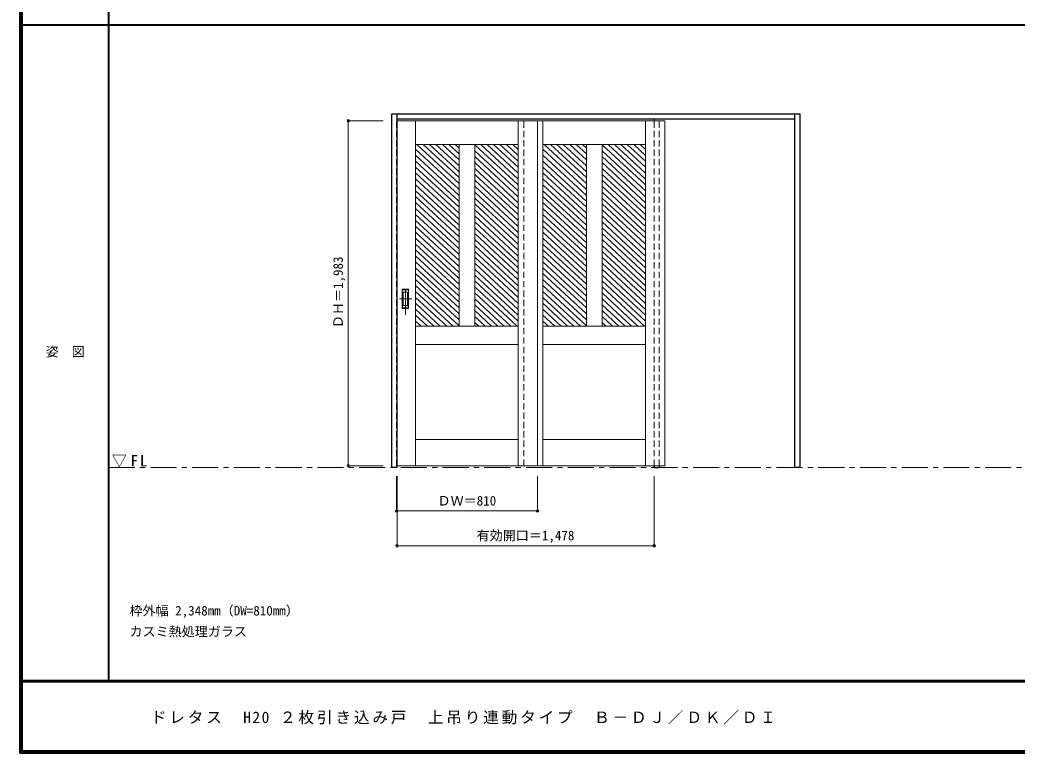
# Model space of a CAD drawing. Units: millimetres, scale not verified. Extents: x -6000 to 5700, y -4307 to 4260.
# Drawn here: x -6000 to -267, y -4205 to 12 of the extents above; entities that cross this region are included whole.
import ezdxf
from ezdxf.enums import TextEntityAlignment as Align

# ---------------------------------------------------------------- set-up
doc = ezdxf.new("R2010")
doc.units = ezdxf.units.MM
doc.header["$LTSCALE"] = 30
doc.header["$PDMODE"] = 32
doc.header["$PDSIZE"] = 15
doc.linetypes.add('CHAIN1', pattern=[8, 5, -1, 1, -1])
doc.linetypes.add('DASHED1', pattern=[1.8, 1.2, -0.6])
for name, color, linetype, lineweight in [('0-1_通り芯', 7, 'CHAIN1', 18), ('0-2_扉', 7, 'Continuous', 18), ('0-4_枠', 3, 'Continuous', 25), ('0-6_引手', 7, 'Continuous', 18), ('0-B_寸法', 7, 'Continuous', 9), ('0-C_ハッチ', 4, 'Continuous', 9), ('F-1_枠', 6, 'Continuous', 40)]:
    doc.layers.add(name, color=color, linetype=linetype, lineweight=lineweight)
doc.layers.add('0-A_文字', color=7, linetype='Continuous')
doc.layers.add('F-A_文字', color=7, linetype='Continuous')
doc.styles.add('ＭＳ ゴシック', font='')
doc.styles.get('ＭＳ ゴシック').set_extended_font_data('MS Gothic')

msp = doc.modelspace()

# ---------------------------------------------------------------- linework, layer by layer
at = {"layer": '0-1_通り芯'}
msp.add_line((-5490, -2562.5), (100, -2562.5), dxfattribs=at)
at = {"layer": '0-2_扉', "color": 4, "linetype": 'DASHED1', "lineweight": 9}
for p, q in [((-3835, -569), (-3832, -569)), ((-3835, -2552), (-3835, -569)), ((-3103, -2552), (-3103, -569)), ((-3835, -2552), (-3832, -2552))]:
    msp.add_line(p, q, dxfattribs=at)
at = {"layer": '0-2_扉'}
for p, q in [((-3025, -569), (-3832, -569)), ((-3725, -569), (-3725, -2552)), ((-3135, -569), (-3135, -2552)), ((-2293, -569), (-3100, -569)), ((-3025, -569), (-3025, -2552)), ((-2993, -569), (-2993, -2552)), ((-2403, -569), (-2403, -2552)), ((-2293, -569), (-2293, -2552)), ((-3135, -704), (-3725, -704)), ((-3475, -704), (-3475, -1749)), ((-3385, -704), (-3385, -1749)), ((-2403, -704), (-2993, -704)), ((-2743, -704), (-2743, -1749)), ((-2653, -704), (-2653, -1749)), ((-3725, -1749), (-3135, -1749)), ((-2993, -1749), (-2403, -1749)), ((-3135, -1854), (-3725, -1854)), ((-2403, -1854), (-2993, -1854)), ((-3135, -2402), (-3725, -2402)), ((-2403, -2402), (-2993, -2402)), ((-3025, -2552), (-3832, -2552)), ((-2293, -2552), (-3100, -2552))]:
    msp.add_line(p, q, dxfattribs=at)
at = {"layer": '0-4_枠'}
for p, q in [((-3862, -527.5), (-1514, -527.5)), ((-3832, -2562.5), (-3832, -527.5)), ((-3832, -557.5), (-1544, -557.5)), ((-1544, -2562.5), (-1544, -527.5)), ((-1514, -2562.5), (-1514, -527.5)), ((-2354, -2552), (-2354, -2562.5)), ((-2354, -2562.5), (-2324, -2562.5)), ((-2324, -2552), (-2324, -2562.5)), ((-1514, -2562.5), (-1544, -2562.5))]:
    msp.add_line(p, q, dxfattribs=at)
at = {"layer": '0-4_枠', "color": 4, "linetype": 'DASHED1', "lineweight": 9}
for p, q in [((-3103, -2552), (-3103, -569)), ((-3103, -2552), (-3103, -569)), ((-2354, -570.47), (-2354, -557.5)), ((-2354, -2552), (-2354, -570.47)), ((-2324, -2552), (-2324, -557.5))]:
    msp.add_line(p, q, dxfattribs=at)
at = {"layer": '0-4_枠'}
msp.add_lwpolyline([(-3832, -2562.5), (-3862, -2562.5), (-3862, -527.5)], dxfattribs=at)
at = {"layer": '0-6_引手'}
for p, q in [((-3803, -1537.1), (-3765, -1537.1)), ((-3803, -1647.1), (-3803, -1537.1)), ((-3765, -1647.1), (-3765, -1537.1)), ((-3796.5, -1553.1), (-3771.5, -1553.1)), ((-3796.5, -1631.1), (-3796.5, -1553.1)), ((-3771.5, -1631.1), (-3771.5, -1553.1)), ((-3803, -1647.1), (-3765, -1647.1)), ((-3796.5, -1631.1), (-3771.5, -1631.1))]:
    msp.add_line(p, q, dxfattribs=at)
at = {"layer": '0-6_引手', "linetype": 'CHAIN1'}
for p, q in [((-3784, -1684.33), (-3784, -1513.48)), ((-3745.93, -1592.1), (-3818.44, -1592.1))]:
    msp.add_line(p, q, dxfattribs=at)
at = {"layer": '0-6_引手', "linetype": 'DASHED1'}
for p, q in [((-3768, -1643.1), (-3768, -1541.1)), ((-3800, -1643.1), (-3768, -1643.1))]:
    msp.add_line(p, q, dxfattribs=at)
msp.add_lwpolyline([(-3800, -1643.1), (-3800, -1541.1), (-3768, -1541.1)], dxfattribs=at)
at = {"layer": '0-B_寸法', "color": 4}
for p, q in [((-4112, -569), (-4112, -2552)), ((-4112, -569), (-3912, -569)), ((-4112, -2552), (-3912, -2552)), ((-3835, -2812.5), (-3835, -2612.5)), ((-3832, -3012.5), (-3832, -2612.5)), ((-3025, -2812.5), (-3025, -2612.5)), ((-2354, -3012.5), (-2354, -2612.5)), ((-3025, -2812.5), (-3835, -2812.5)), ((-3832, -3012.5), (-2354, -3012.5))]:
    msp.add_line(p, q, dxfattribs=at)
at = {"layer": '0-B_寸法'}
for p in [(-4112, -569), (-4112, -2552), (-3835, -2812.5), (-3025, -2812.5), (-3832, -3012.5), (-2354, -3012.5)]:
    msp.add_point(p, dxfattribs=at)
at = {"layer": '0-C_ハッチ'}
for p, q in [((-3725, -731.87), (-3475, -963.35)), ((-3718.3, -704), (-3475, -929.28)), ((-3681.5, -704), (-3475, -895.21)), ((-3644.71, -704), (-3475, -861.13)), ((-3607.91, -704), (-3475, -827.06)), ((-3571.11, -704), (-3475, -792.99)), ((-3534.32, -704), (-3475, -758.92)), ((-3497.52, -704), (-3475, -724.85)), ((-3387.13, -704), (-3135, -937.45)), ((-3385, -740.04), (-3135, -971.52)), ((-3350.33, -704), (-3135, -903.38)), ((-3313.53, -704), (-3135, -869.31)), ((-3276.74, -704), (-3135, -835.24)), ((-3239.94, -704), (-3135, -801.17)), ((-3203.14, -704), (-3135, -767.1)), ((-3166.35, -704), (-3135, -733.03)), ((-2993, -731.87), (-2743, -963.35)), ((-2986.3, -704), (-2743, -929.28)), ((-2949.5, -704), (-2743, -895.21)), ((-2912.71, -704), (-2743, -861.13)), ((-2875.91, -704), (-2743, -827.06)), ((-2839.11, -704), (-2743, -792.99)), ((-2802.32, -704), (-2743, -758.92)), ((-2765.52, -704), (-2743, -724.85)), ((-2655.13, -704), (-2403, -937.45)), ((-2653, -740.04), (-2403, -971.52)), ((-2618.33, -704), (-2403, -903.38)), ((-2581.53, -704), (-2403, -869.31)), ((-2544.74, -704), (-2403, -835.24)), ((-2507.94, -704), (-2403, -801.17)), ((-2471.14, -704), (-2403, -767.1)), ((-2434.35, -704), (-2403, -733.03)), ((-3725, -765.94), (-3475, -997.42)), ((-3725, -800.01), (-3475, -1031.49)), ((-3385, -774.11), (-3135, -1005.59)), ((-2993, -765.94), (-2743, -997.42)), ((-2993, -800.01), (-2743, -1031.49)), ((-2653, -774.11), (-2403, -1005.59)), ((-3725, -834.08), (-3475, -1065.56)), ((-3385, -808.18), (-3135, -1039.66)), ((-3385, -842.25), (-3135, -1073.74)), ((-2993, -834.08), (-2743, -1065.56)), ((-2653, -808.18), (-2403, -1039.66)), ((-2653, -842.25), (-2403, -1073.74)), ((-3725, -868.15), (-3475, -1099.63)), ((-3725, -902.22), (-3475, -1133.7)), ((-3385, -876.33), (-3135, -1107.81)), ((-3385, -910.4), (-3135, -1141.88)), ((-2993, -868.15), (-2743, -1099.63)), ((-2993, -902.22), (-2743, -1133.7)), ((-2653, -876.33), (-2403, -1107.81)), ((-2653, -910.4), (-2403, -1141.88)), ((-3725, -936.29), (-3475, -1167.77)), ((-3725, -970.36), (-3475, -1201.84)), ((-3385, -944.47), (-3135, -1175.95)), ((-2993, -936.29), (-2743, -1167.77)), ((-2993, -970.36), (-2743, -1201.84)), ((-2653, -944.47), (-2403, -1175.95)), ((-3725, -1004.43), (-3475, -1235.92)), ((-3385, -978.54), (-3135, -1210.02)), ((-3385, -1012.61), (-3135, -1244.09)), ((-2993, -1004.43), (-2743, -1235.92)), ((-2653, -978.54), (-2403, -1210.02)), ((-2653, -1012.61), (-2403, -1244.09)), ((-3725, -1038.51), (-3475, -1269.99)), ((-3725, -1072.58), (-3475, -1304.06)), ((-3385, -1046.68), (-3135, -1278.16)), ((-3385, -1080.75), (-3135, -1312.23)), ((-2993, -1038.51), (-2743, -1269.99)), ((-2993, -1072.58), (-2743, -1304.06)), ((-2653, -1046.68), (-2403, -1278.16)), ((-2653, -1080.75), (-2403, -1312.23)), ((-3725, -1106.65), (-3475, -1338.13)), ((-3725, -1140.72), (-3475, -1372.2)), ((-3385, -1114.82), (-3135, -1346.3)), ((-2993, -1106.65), (-2743, -1338.13)), ((-2993, -1140.72), (-2743, -1372.2)), ((-2653, -1114.82), (-2403, -1346.3)), ((-3725, -1174.79), (-3475, -1406.27)), ((-3385, -1148.89), (-3135, -1380.38)), ((-3385, -1182.96), (-3135, -1414.45)), ((-2993, -1174.79), (-2743, -1406.27)), ((-2653, -1148.89), (-2403, -1380.38)), ((-2653, -1182.96), (-2403, -1414.45)), ((-3725, -1208.86), (-3475, -1440.34)), ((-3725, -1242.93), (-3475, -1474.41)), ((-3385, -1217.04), (-3135, -1448.52)), ((-3385, -1251.11), (-3135, -1482.59)), ((-2993, -1208.86), (-2743, -1440.34)), ((-2993, -1242.93), (-2743, -1474.41)), ((-2653, -1217.04), (-2403, -1448.52)), ((-2653, -1251.11), (-2403, -1482.59)), ((-3725, -1277), (-3475, -1508.48)), ((-3725, -1311.07), (-3475, -1542.56)), ((-3385, -1285.18), (-3135, -1516.66)), ((-2993, -1277), (-2743, -1508.48)), ((-2993, -1311.07), (-2743, -1542.56)), ((-2653, -1285.18), (-2403, -1516.66)), ((-3725, -1345.14), (-3475, -1576.63)), ((-3385, -1319.25), (-3135, -1550.73)), ((-3385, -1353.32), (-3135, -1584.8)), ((-2993, -1345.14), (-2743, -1576.63)), ((-2653, -1319.25), (-2403, -1550.73)), ((-2653, -1353.32), (-2403, -1584.8)), ((-3725, -1379.22), (-3475, -1610.7)), ((-3725, -1413.29), (-3475, -1644.77)), ((-3385, -1387.39), (-3135, -1618.87)), ((-3385, -1421.46), (-3135, -1652.94)), ((-2993, -1379.22), (-2743, -1610.7)), ((-2993, -1413.29), (-2743, -1644.77)), ((-2653, -1387.39), (-2403, -1618.87)), ((-2653, -1421.46), (-2403, -1652.94)), ((-3725, -1447.36), (-3475, -1678.84)), ((-3725, -1481.43), (-3475, -1712.91)), ((-3385, -1455.53), (-3135, -1687.01)), ((-3385, -1489.6), (-3135, -1721.09)), ((-2993, -1447.36), (-2743, -1678.84)), ((-2993, -1481.43), (-2743, -1712.91)), ((-2653, -1455.53), (-2403, -1687.01)), ((-2653, -1489.6), (-2403, -1721.09)), ((-3725, -1515.5), (-3475, -1746.98)), ((-3385, -1523.68), (-3141.65, -1749)), ((-2993, -1515.5), (-2743, -1746.98)), ((-2653, -1523.68), (-2409.65, -1749)), ((-3725, -1549.57), (-3509.62, -1749)), ((-3725, -1583.64), (-3546.41, -1749)), ((-3385, -1557.75), (-3178.45, -1749)), ((-3385, -1591.82), (-3215.24, -1749)), ((-2993, -1549.57), (-2777.62, -1749)), ((-2993, -1583.64), (-2814.41, -1749)), ((-2653, -1557.75), (-2446.45, -1749)), ((-2653, -1591.82), (-2483.24, -1749)), ((-3725, -1617.71), (-3583.21, -1749)), ((-3725, -1651.78), (-3620.01, -1749)), ((-3385, -1625.89), (-3252.04, -1749)), ((-3385, -1659.96), (-3288.84, -1749)), ((-2993, -1617.71), (-2851.21, -1749)), ((-2993, -1651.78), (-2888.01, -1749)), ((-2653, -1625.89), (-2520.04, -1749)), ((-2653, -1659.96), (-2556.84, -1749)), ((-3725, -1685.86), (-3656.8, -1749)), ((-3385, -1694.03), (-3325.63, -1749)), ((-2993, -1685.86), (-2924.8, -1749)), ((-2653, -1694.03), (-2593.63, -1749)), ((-3725, -1719.93), (-3693.6, -1749)), ((-3385, -1728.1), (-3362.43, -1749)), ((-2993, -1719.93), (-2961.6, -1749)), ((-2653, -1728.1), (-2630.43, -1749))]:
    msp.add_line(p, q, dxfattribs=at)
at = {"layer": 'F-1_枠'}
for p, q in [((-6000, 4175), (-6000, -4205)), ((-5995, 4175), (-5995, -4205)), ((-5990, 4175), (-5990, -4205)), ((-5490, 4175), (-5490, -3790)), ((-6000, -15.5), (5700, -15.5)), ((5700, -3790), (-6000, -3790)), ((5700, -3795), (-6000, -3795)), ((5700, -4195), (-6000, -4195)), ((5700, -4200), (-6000, -4200)), ((5700, -4205), (-6000, -4205))]:
    msp.add_line(p, q, dxfattribs=at)

# ---------------------------------------------------------------- texts
at = {"layer": '0-A_文字', "style": 'ＭＳ ゴシック'}
for s, p in [('枠外幅 2,348mm（DW=810mm）', (-5370, -3430)), ('カスミ熱処理ガラス', (-5370, -3550))]:
    msp.add_text(s, height=54.99, dxfattribs=at).set_placement(p, align=Align.BOTTOM_LEFT)
at = {"layer": '0-A_文字', "insert": (-5471.25, -2562.5), "char_height": 65.98, "attachment_point": 7, "style": 'ＭＳ ゴシック'}
msp.add_mtext('\\T1.26;\\W0.95;▽FL', dxfattribs=at)
at = {"layer": '0-B_寸法', "style": 'ＭＳ ゴシック'}
msp.add_text('ＤＨ＝1,983', height=54.99, rotation=90, dxfattribs=at).set_placement((-4127, -1760.75), align=Align.BOTTOM_LEFT)
for s, p in [('ＤＷ＝810', (-3598.75, -2797.5)), ('有効開口＝1,478', (-3374.25, -2997.5))]:
    msp.add_text(s, height=54.99, dxfattribs=at).set_placement(p, align=Align.BOTTOM_LEFT)
at = {"layer": 'F-A_文字', "style": 'ＭＳ ゴシック'}
msp.add_text('姿\u3000図', height=54.99, dxfattribs=at).set_placement((-5852.5, -1940.25), align=Align.BOTTOM_LEFT)
at = {"layer": 'F-A_文字', "insert": (-5247.55, -4040), "char_height": 65.98, "attachment_point": 7, "style": 'ＭＳ ゴシック'}
msp.add_mtext('\\T1.18;ドレタス\u3000H20\\~２枚引き込み戸\u3000上吊り連動タイプ\u3000Ｂ－ＤＪ／ＤＫ／ＤＩ', dxfattribs=at)

doc.saveas('drawing.dxf')
